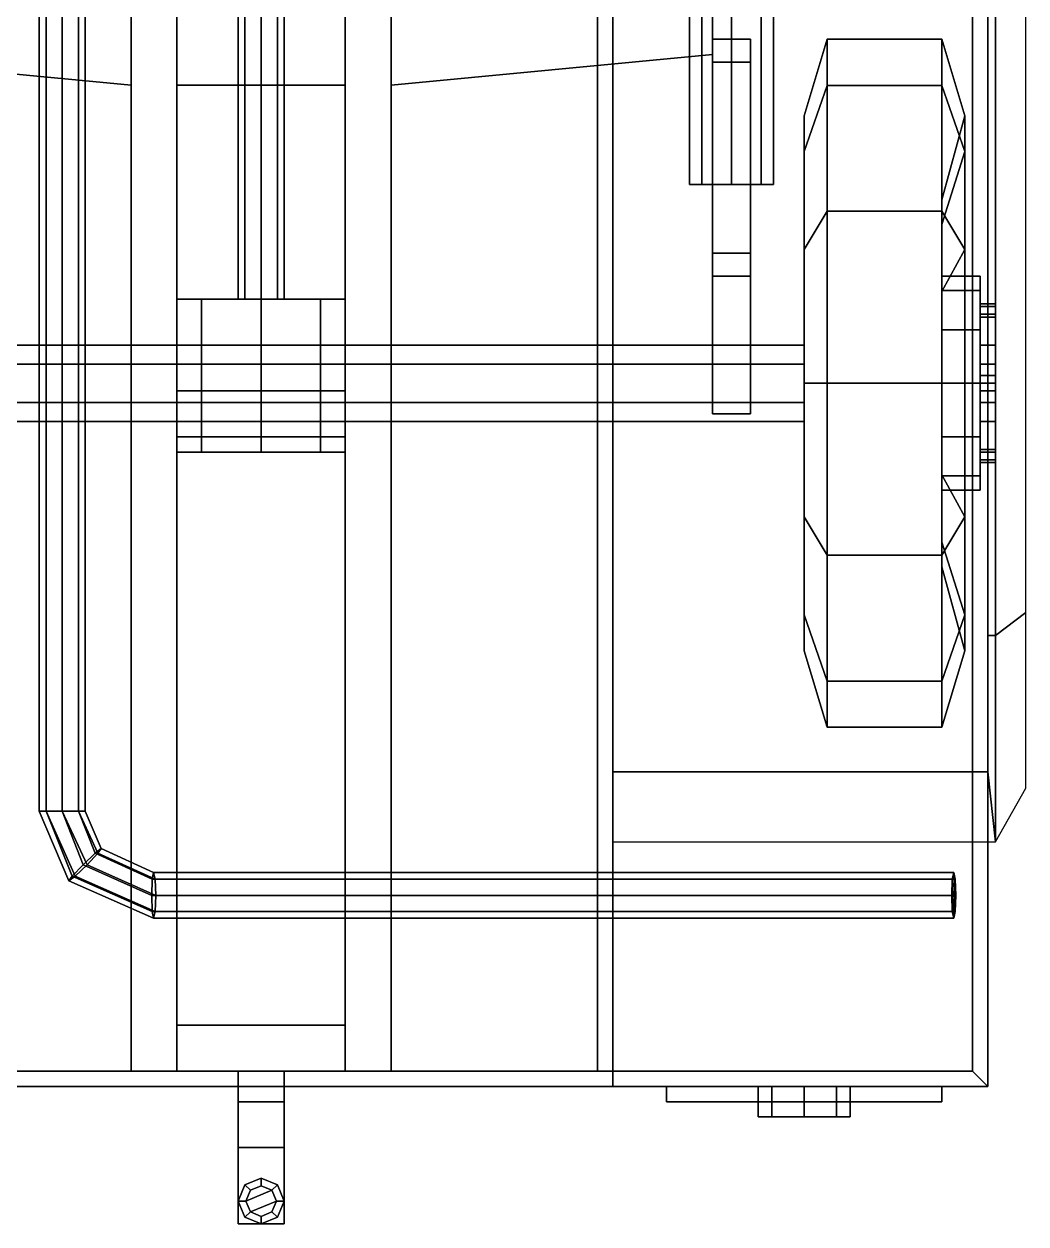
# Model space of a CAD drawing. Header units: millimetres. Extents: x -1 to 1, y -2.9 to 10.8.
# Drawn here: x -0.31 to 1, y -2.87 to -1.3 of the extents above; entities that cross this region are included whole.
import ezdxf

# ---------------------------------------------------------------- set-up
doc = ezdxf.new("R2010")
doc.units = ezdxf.units.MM
for name, color, linetype in [('cargo_box', 3, 'Continuous'), ('frame', 5, 'Continuous'), ('wheels', 2, 'Continuous')]:
    doc.layers.add(name, color=color, linetype=linetype)

msp = doc.modelspace()

# ---------------------------------------------------------------- linework, layer by layer
for points in [[(0.95, -0.48, 1.09), (0.95, -2.1, 1.09), (0.96, -2.1, 1.09), (0.96, -0.48, 1.09)], [(0.96, -0.48, 1.09), (0.96, -2.1, 1.09), (1, -2.07, 1.03), (1, -0.52, 1.03)], [(0.96, -2.1, 1.09), (0.96, -2.37, 0.56), (1, -2.3, 0.57), (1, -2.07, 1.03)], [(0.95, -2.69, 1.09), (0.95, -2.69, 0.74), (0.95, -2.2783, 0.74), (0.95, -2.1, 1.09)], [(0.95, -2.1, 1.09), (0.95, -2.2783, 0.74), (0.96, -2.37, 0.56), (0.96, -2.1, 1.09)], [(0.46, -2.2783, 0.74), (0.46, -2.37, 0.56), (0.96, -2.37, 0.56), (0.95, -2.2783, 0.74)], [(0.95, -2.2783, 0.74), (0.95, -2.69, 0.74), (0.46, -2.69, 0.74), (0.46, -2.2783, 0.74)], [(0.46, -2.69, 1.09), (0.46, -2.69, 0.74), (0.53, -2.69, 0.76), (0.53, -2.69, 1.09)], [(0.95, -2.69, 0.74), (0.89, -2.69, 0.76), (0.53, -2.69, 0.76), (0.46, -2.69, 0.74)], [(0.53, -2.69, 0.76), (0.53, -2.71, 0.76), (0.53, -2.71, 1.12), (0.53, -2.69, 1.12)], [(0.89, -2.69, 0.76), (0.89, -2.71, 0.76), (0.53, -2.71, 0.76), (0.53, -2.69, 0.76)], [(0.53, -2.69, 1.12), (0.53, -2.71, 1.12), (0.89, -2.71, 1.12), (0.89, -2.69, 1.12)], [(0.6676, -2.69, 1.2224), (0.65, -2.69, 1.18), (0.65, -2.73, 1.18), (0.6676, -2.73, 1.2224)], [(0.65, -2.69, 1.18), (0.6676, -2.69, 1.1376), (0.6676, -2.73, 1.1376), (0.65, -2.73, 1.18)], [(0.71, -2.69, 1.24), (0.6676, -2.69, 1.2224), (0.6676, -2.73, 1.2224), (0.71, -2.73, 1.24)], [(0.6676, -2.69, 1.1376), (0.71, -2.69, 1.12), (0.71, -2.73, 1.12), (0.6676, -2.73, 1.1376)], [(0.7524, -2.69, 1.2224), (0.71, -2.69, 1.24), (0.71, -2.73, 1.24), (0.7524, -2.73, 1.2224)], [(0.71, -2.69, 1.12), (0.7524, -2.69, 1.1376), (0.7524, -2.73, 1.1376), (0.71, -2.73, 1.12)], [(0.77, -2.69, 1.18), (0.7524, -2.69, 1.2224), (0.7524, -2.73, 1.2224), (0.77, -2.73, 1.18)], [(0.7524, -2.69, 1.1376), (0.77, -2.69, 1.18), (0.77, -2.73, 1.18), (0.7524, -2.73, 1.1376)], [(0.89, -2.71, 1.12), (0.89, -2.71, 0.76), (0.89, -2.69, 0.76), (0.89, -2.69, 1.12)], [(0.89, -2.69, 1.09), (0.89, -2.69, 0.76), (0.95, -2.69, 0.74), (0.95, -2.69, 1.09)], [(0.53, -2.71, 1.12), (0.53, -2.71, 0.76), (0.89, -2.71, 0.76), (0.89, -2.71, 1.12)], [(0.71, -2.73, 1.24), (0.6676, -2.73, 1.2224), (0.65, -2.73, 1.18), (0.7524, -2.73, 1.2224)], [(0.7524, -2.73, 1.2224), (0.65, -2.73, 1.18), (0.6676, -2.73, 1.1376), (0.77, -2.73, 1.18)], [(0.77, -2.73, 1.18), (0.6676, -2.73, 1.1376), (0.71, -2.73, 1.12), (0.7524, -2.73, 1.1376)]]:
    msp.add_3dface(points)
at = {"layer": 'cargo_box'}
for points in [[(0.46, 0.05, 0.74), (0.46, -2.69, 0.74), (-0.46, -2.69, 0.74), (-0.46, 0.05, 0.74)], [(0.95, 0.05, 1.09), (0.95, -2.69, 1.09), (0.46, -2.69, 1.09), (0.46, 0.05, 1.09)], [(0.46, 0.05, 1.09), (0.46, -2.69, 1.09), (0.46, -2.69, 0.74), (0.46, 0.05, 0.74)], [(0.93, -2.67, 1.72), (0.95, -2.69, 1.72), (0.95, 0.05, 1.72), (0.93, 0.03, 1.72)], [(0.95, 0.05, 1.72), (0.95, -2.69, 1.72), (0.95, -2.69, 1.09), (0.95, 0.05, 1.09)], [(0.44, 0.03, 0.78), (-0.44, 0.03, 0.78), (-0.44, -2.67, 0.78), (0.44, -2.67, 0.78)], [(0.44, 0.03, 0.78), (0.44, -2.67, 0.78), (0.44, -2.67, 1.11), (0.44, 0.03, 1.11)], [(0.93, 0.03, 1.11), (0.44, 0.03, 1.11), (0.44, -2.67, 1.11), (0.93, -2.67, 1.11)], [(0.93, 0.03, 1.11), (0.93, -2.67, 1.11), (0.93, -2.67, 1.72), (0.93, 0.03, 1.72)], [(-0.93, -2.67, 1.24), (-0.95, -2.69, 1.24), (0.95, -2.69, 1.24), (0.93, -2.67, 1.24)], [(-0.93, -2.67, 1.24), (0.93, -2.67, 1.24), (0.44, -2.67, 1.11), (-0.44, -2.67, 1.11)], [(-0.44, -2.67, 1.11), (0.44, -2.67, 1.11), (0.44, -2.67, 0.78), (-0.44, -2.67, 0.78)], [(0.93, -2.67, 1.24), (0.93, -2.67, 1.24), (0.93, -2.67, 1.11), (0.44, -2.67, 1.11)], [(0.95, -2.69, 1.72), (0.93, -2.67, 1.72), (0.93, -2.67, 1.24), (0.95, -2.69, 1.24)], [(0.53, -2.69, 1.12), (-0.95, -2.69, 1.24), (-0.46, -2.69, 1.09), (0.46, -2.69, 1.09)], [(0.95, -2.69, 1.24), (0.95, -2.69, 1.24), (-0.95, -2.69, 1.24), (0.53, -2.69, 1.12)], [(0.46, -2.69, 1.09), (-0.46, -2.69, 1.09), (-0.46, -2.69, 0.74), (0.46, -2.69, 0.74)], [(0.53, -2.69, 1.12), (0.53, -2.69, 1.12), (0.46, -2.69, 1.09), (0.53, -2.69, 1.09)], [(0.95, -2.69, 1.24), (0.95, -2.69, 1.24), (0.53, -2.69, 1.12), (0.89, -2.69, 1.12)], [(0.89, -2.69, 1.12), (0.89, -2.69, 1.12), (0.89, -2.69, 1.09), (0.95, -2.69, 1.09)], [(0.95, -2.69, 1.24), (0.95, -2.69, 1.24), (0.89, -2.69, 1.12), (0.95, -2.69, 1.09)]]:
    msp.add_3dface(points, dxfattribs=at)
at = {"layer": 'frame'}
for points in [[(-0.2812, -0.3188, 0.5512), (-0.29, -0.31, 0.53), (-0.29, -2.33, 0.53), (-0.2812, -2.33, 0.5512)], [(-0.29, -0.31, 0.53), (-0.2812, -0.3188, 0.5088), (-0.2812, -2.33, 0.5088), (-0.29, -2.33, 0.53)], [(-0.26, -0.34, 0.56), (-0.2812, -0.3188, 0.5512), (-0.2812, -2.33, 0.5512), (-0.26, -2.33, 0.56)], [(-0.2812, -0.3188, 0.5088), (-0.26, -0.34, 0.5), (-0.26, -2.33, 0.5), (-0.2812, -2.33, 0.5088)], [(-0.26, -0.34, 0.5), (-0.2388, -0.3612, 0.5088), (-0.2388, -2.33, 0.5088), (-0.26, -2.33, 0.5)], [(-0.2388, -0.3612, 0.5512), (-0.26, -0.34, 0.56), (-0.26, -2.33, 0.56), (-0.2388, -2.33, 0.5512)], [(-0.17, -0.36, 0.68), (-0.17, -2.67, 0.68), (-0.11, -2.67, 0.68), (-0.11, -0.36, 0.68)], [(-0.17, -0.95, 0.49), (-0.17, -2.67, 0.56), (-0.17, -2.67, 0.68), (-0.17, -0.36, 0.68)], [(-0.11, -2.67, 0.68), (-0.11, -2.67, 0.56), (-0.11, -0.95, 0.49), (-0.11, -0.36, 0.68)], [(0.11, -0.95, 0.49), (0.11, -2.67, 0.56), (0.11, -2.67, 0.68), (0.11, -0.36, 0.68)], [(0.11, -0.36, 0.68), (0.11, -2.67, 0.68), (0.17, -2.67, 0.68), (0.17, -0.36, 0.68)], [(0.17, -2.67, 0.68), (0.17, -2.67, 0.56), (0.17, -0.95, 0.49), (0.17, -0.36, 0.68)], [(-0.2388, -0.3612, 0.5088), (-0.23, -0.37, 0.53), (-0.23, -2.33, 0.53), (-0.2388, -2.33, 0.5088)], [(-0.23, -0.37, 0.53), (-0.2388, -0.3612, 0.5512), (-0.2388, -2.33, 0.5512), (-0.23, -2.33, 0.53)], [(-0.0212, -0.92, 0.4412), (-0.03, -0.92, 0.42), (-0.03, -1.66, 0.42), (-0.0212, -1.66, 0.4412)], [(-0.03, -0.92, 0.42), (-0.0212, -0.92, 0.3988), (-0.0212, -1.66, 0.3988), (-0.03, -1.66, 0.42)], [(0, -0.92, 0.45), (-0.0212, -0.92, 0.4412), (-0.0212, -1.66, 0.4412), (0, -1.66, 0.45)], [(-0.0212, -0.92, 0.3988), (0, -0.92, 0.39), (0, -1.66, 0.39), (-0.0212, -1.66, 0.3988)], [(0.0212, -0.92, 0.4412), (0, -0.92, 0.45), (0, -1.66, 0.45), (0.0212, -1.66, 0.4412)], [(0, -0.92, 0.39), (0.0212, -0.92, 0.3988), (0.0212, -1.66, 0.3988), (0, -1.66, 0.39)], [(0.03, -0.92, 0.42), (0.0212, -0.92, 0.4412), (0.0212, -1.66, 0.4412), (0.03, -1.66, 0.42)], [(0.0212, -0.92, 0.3988), (0.03, -0.92, 0.42), (0.03, -1.66, 0.42), (0.0212, -1.66, 0.3988)], [(-0.11, -0.95, 0.49), (-0.11, -2.67, 0.56), (-0.17, -2.67, 0.56), (-0.17, -0.95, 0.49)], [(0.17, -0.95, 0.49), (0.17, -2.67, 0.56), (0.11, -2.67, 0.56), (0.11, -0.95, 0.49)], [(0.5761, -1.09, 0.8839), (0.56, -1.09, 0.845), (0.56, -1.51, 0.845), (0.5761, -1.51, 0.8839)], [(0.56, -1.09, 0.845), (0.5761, -1.09, 0.8061), (0.5761, -1.51, 0.8061), (0.56, -1.51, 0.845)], [(0.615, -1.09, 0.9), (0.5761, -1.09, 0.8839), (0.5761, -1.51, 0.8839), (0.615, -1.51, 0.9)], [(0.5761, -1.09, 0.8061), (0.615, -1.09, 0.79), (0.615, -1.51, 0.79), (0.5761, -1.51, 0.8061)], [(0.6539, -1.09, 0.8839), (0.615, -1.09, 0.9), (0.615, -1.51, 0.9), (0.6539, -1.51, 0.8839)], [(0.615, -1.09, 0.79), (0.6539, -1.09, 0.8061), (0.6539, -1.51, 0.8061), (0.615, -1.51, 0.79)], [(0.67, -1.09, 0.845), (0.6539, -1.09, 0.8839), (0.6539, -1.51, 0.8839), (0.67, -1.51, 0.845)], [(0.6539, -1.09, 0.8061), (0.67, -1.09, 0.845), (0.67, -1.51, 0.845), (0.6539, -1.51, 0.8061)], [(-0.17, -1.38, 0.68), (-0.17, -1.22, 0.68), (-0.59, -1.26, 0.68), (-0.59, -1.34, 0.68)], [(-0.59, -1.34, 0.63), (-0.59, -1.26, 0.63), (-0.17, -1.22, 0.63), (-0.17, -1.38, 0.63)], [(-0.11, -1.38, 0.63), (-0.11, -1.22, 0.63), (0.11, -1.22, 0.63), (0.11, -1.38, 0.63)], [(0.11, -1.38, 0.68), (0.11, -1.22, 0.68), (-0.11, -1.22, 0.68), (-0.11, -1.38, 0.68)], [(0.59, -1.26, 0.63), (0.59, -1.34, 0.63), (0.17, -1.38, 0.63), (0.17, -1.22, 0.63)], [(0.17, -1.22, 0.68), (0.17, -1.38, 0.68), (0.59, -1.34, 0.68), (0.59, -1.26, 0.68)], [(0.59, -1.34, 0.68), (0.59, -1.34, 0.63), (0.59, -1.26, 0.63), (0.59, -1.26, 0.68)], [(0.59, -1.32, 0.63), (0.59, -1.6, 0.63), (0.59, -1.51, 0.79), (0.59, -1.32, 0.7)], [(0.59, -1.32, 0.7), (0.59, -1.51, 0.79), (0.64, -1.51, 0.79), (0.64, -1.32, 0.7)], [(0.64, -1.32, 0.63), (0.64, -1.6, 0.63), (0.59, -1.6, 0.63), (0.59, -1.32, 0.63)], [(0.64, -1.32, 0.7), (0.64, -1.32, 0.63), (0.59, -1.32, 0.63), (0.59, -1.32, 0.7)], [(0.59, -1.32, 0.55), (0.59, -1.35, 0.48), (0.59, -1.81, 0.48), (0.59, -1.6, 0.63)], [(0.64, -1.6, 0.63), (0.64, -1.32, 0.55), (0.59, -1.32, 0.55), (0.59, -1.6, 0.63)], [(0.64, -1.32, 0.55), (0.64, -1.35, 0.48), (0.59, -1.35, 0.48), (0.59, -1.32, 0.55)], [(0.64, -1.51, 0.79), (0.64, -1.6, 0.63), (0.64, -1.32, 0.63), (0.64, -1.32, 0.7)], [(0.64, -1.81, 0.48), (0.64, -1.35, 0.48), (0.64, -1.32, 0.55), (0.64, -1.6, 0.63)], [(-0.59, -1.34, 0.68), (-0.59, -1.34, 0.63), (-0.17, -1.38, 0.63), (-0.17, -1.38, 0.68)], [(0.17, -1.38, 0.68), (0.17, -1.38, 0.63), (0.59, -1.34, 0.63), (0.59, -1.34, 0.68)], [(0.59, -1.81, 0.48), (0.59, -1.35, 0.48), (0.64, -1.35, 0.48), (0.64, -1.81, 0.48)], [(-0.11, -1.38, 0.68), (-0.11, -1.38, 0.63), (0.11, -1.38, 0.63), (0.11, -1.38, 0.68)], [(0.5761, -1.51, 0.8839), (0.56, -1.51, 0.845), (0.5761, -1.51, 0.8061), (0.59, -1.51, 0.8896)], [(0.59, -1.51, 0.8896), (0.5761, -1.51, 0.8061), (0.59, -1.51, 0.8004), (0.59, -1.51, 0.8896)], [(0.59, -1.6, 0.63), (0.59, -1.63, 0.9), (0.59, -1.51, 0.9), (0.59, -1.51, 0.79)], [(0.59, -1.51, 0.79), (0.59, -1.51, 0.9), (0.64, -1.51, 0.9), (0.64, -1.51, 0.79)], [(0.59, -1.51, 0.9), (0.59, -1.63, 0.9), (0.64, -1.63, 0.9), (0.64, -1.51, 0.9)], [(0.64, -1.51, 0.9), (0.64, -1.63, 0.9), (0.64, -1.6, 0.63), (0.64, -1.51, 0.79)], [(0.67, -1.51, 0.845), (0.6539, -1.51, 0.8839), (0.64, -1.51, 0.8896), (0.6539, -1.51, 0.8061)], [(0.6539, -1.51, 0.8061), (0.64, -1.51, 0.8896), (0.64, -1.51, 0.8896), (0.64, -1.51, 0.8004)], [(0.59, -1.6, 0.63), (0.59, -1.81, 0.48), (0.59, -1.81, 0.78), (0.59, -1.63, 0.9)], [(0.64, -1.81, 0.78), (0.64, -1.81, 0.48), (0.64, -1.6, 0.63), (0.64, -1.63, 0.9)], [(0.59, -1.63, 0.9), (0.59, -1.81, 0.78), (0.64, -1.81, 0.78), (0.64, -1.63, 0.9)], [(-0.11, -1.66, 0.42), (-0.0778, -1.66, 0.3422), (-0.0778, -1.86, 0.3422), (-0.11, -1.86, 0.42)], [(-0.0778, -1.66, 0.4978), (-0.11, -1.66, 0.42), (-0.11, -1.86, 0.42), (-0.0778, -1.86, 0.4978)], [(-0.0212, -1.66, 0.4412), (-0.03, -1.66, 0.42), (-0.11, -1.66, 0.42), (-0.0778, -1.66, 0.4978)], [(-0.03, -1.66, 0.42), (-0.0212, -1.66, 0.3988), (-0.0778, -1.66, 0.3422), (-0.11, -1.66, 0.42)], [(-0.0778, -1.66, 0.3422), (0, -1.66, 0.31), (0, -1.86, 0.31), (-0.0778, -1.86, 0.3422)], [(0, -1.66, 0.53), (-0.0778, -1.66, 0.4978), (-0.0778, -1.86, 0.4978), (0, -1.86, 0.53)], [(0, -1.66, 0.45), (-0.0212, -1.66, 0.4412), (-0.0778, -1.66, 0.4978), (0, -1.66, 0.53)], [(-0.0212, -1.66, 0.3988), (0, -1.66, 0.39), (0, -1.66, 0.31), (-0.0778, -1.66, 0.3422)], [(0, -1.66, 0.31), (0.0778, -1.66, 0.3422), (0.0778, -1.86, 0.3422), (0, -1.86, 0.31)], [(0.0778, -1.66, 0.4978), (0, -1.66, 0.53), (0, -1.86, 0.53), (0.0778, -1.86, 0.4978)], [(0, -1.66, 0.39), (0.0212, -1.66, 0.3988), (0.0778, -1.66, 0.3422), (0, -1.66, 0.31)], [(0.0212, -1.66, 0.4412), (0, -1.66, 0.45), (0, -1.66, 0.53), (0.0778, -1.66, 0.4978)], [(0.0212, -1.66, 0.3988), (0.03, -1.66, 0.42), (0.11, -1.66, 0.42), (0.0778, -1.66, 0.3422)], [(0.03, -1.66, 0.42), (0.0212, -1.66, 0.4412), (0.0778, -1.66, 0.4978), (0.11, -1.66, 0.42)], [(0.0778, -1.66, 0.3422), (0.11, -1.66, 0.42), (0.11, -1.86, 0.42), (0.0778, -1.86, 0.3422)], [(0.11, -1.66, 0.42), (0.0778, -1.66, 0.4978), (0.0778, -1.86, 0.4978), (0.11, -1.86, 0.42)], [(0.71, -1.72, 0.42), (0.71, -1.745, 0.3767), (-0.71, -1.745, 0.3767), (-0.71, -1.72, 0.42)], [(0.71, -1.745, 0.4633), (0.71, -1.72, 0.42), (-0.71, -1.72, 0.42), (-0.71, -1.745, 0.4633)], [(0.71, -1.745, 0.3767), (0.71, -1.795, 0.3767), (-0.71, -1.795, 0.3767), (-0.71, -1.745, 0.3767)], [(0.71, -1.795, 0.4633), (0.71, -1.745, 0.4633), (-0.71, -1.745, 0.4633), (-0.71, -1.795, 0.4633)], [(0.11, -1.78, 0.68), (0.11, -1.78, 0.56), (-0.11, -1.78, 0.56), (-0.11, -1.78, 0.68)], [(-0.11, -1.78, 0.56), (0.11, -1.78, 0.56), (0.11, -1.84, 0.56), (-0.11, -1.84, 0.56)], [(-0.11, -1.84, 0.68), (0.11, -1.84, 0.68), (0.11, -1.78, 0.68), (-0.11, -1.78, 0.68)], [(0.71, -1.795, 0.3767), (0.71, -1.82, 0.42), (-0.71, -1.82, 0.42), (-0.71, -1.795, 0.3767)], [(0.71, -1.82, 0.42), (0.71, -1.795, 0.4633), (-0.71, -1.795, 0.4633), (-0.71, -1.82, 0.42)], [(0.59, -1.81, 0.78), (0.59, -1.81, 0.48), (0.64, -1.81, 0.48), (0.64, -1.81, 0.78)], [(-0.11, -1.84, 0.56), (0.11, -1.84, 0.56), (0.11, -1.84, 0.68), (-0.11, -1.84, 0.68)], [(0, -1.86, 0.53), (-0.0778, -1.86, 0.4978), (-0.11, -1.86, 0.42), (0.0778, -1.86, 0.4978)], [(0.0778, -1.86, 0.4978), (-0.11, -1.86, 0.42), (-0.0778, -1.86, 0.3422), (0.11, -1.86, 0.42)], [(0.11, -1.86, 0.42), (-0.0778, -1.86, 0.3422), (0, -1.86, 0.31), (0.0778, -1.86, 0.3422)], [(-0.2469, -2.415, 0.5076), (-0.2512, -2.4212, 0.5292), (-0.29, -2.33, 0.53), (-0.2812, -2.33, 0.5088)], [(-0.2512, -2.4212, 0.5292), (-0.2432, -2.415, 0.5498), (-0.2812, -2.33, 0.5512), (-0.29, -2.33, 0.53)], [(-0.2327, -2.4, 0.4975), (-0.2469, -2.415, 0.5076), (-0.2812, -2.33, 0.5088), (-0.26, -2.33, 0.5)], [(-0.2432, -2.415, 0.5498), (-0.2275, -2.4, 0.5573), (-0.26, -2.33, 0.56), (-0.2812, -2.33, 0.5512)], [(-0.2275, -2.4, 0.5573), (-0.2133, -2.385, 0.5472), (-0.2388, -2.33, 0.5512), (-0.26, -2.33, 0.56)], [(-0.217, -2.385, 0.5049), (-0.2327, -2.4, 0.4975), (-0.26, -2.33, 0.5), (-0.2388, -2.33, 0.5088)], [(-0.2133, -2.385, 0.5472), (-0.209, -2.3788, 0.5255), (-0.23, -2.33, 0.53), (-0.2388, -2.33, 0.5512)], [(-0.209, -2.3788, 0.5255), (-0.217, -2.385, 0.5049), (-0.2388, -2.33, 0.5088), (-0.23, -2.33, 0.53)], [(-0.1423, -2.4188, 0.4984), (-0.1431, -2.44, 0.4897), (-0.2327, -2.4, 0.4975), (-0.217, -2.385, 0.5049)], [(-0.1378, -2.44, 0.5494), (-0.1386, -2.4188, 0.5407), (-0.2133, -2.385, 0.5472), (-0.2275, -2.4, 0.5573)], [(-0.1405, -2.41, 0.5195), (-0.1423, -2.4188, 0.4984), (-0.217, -2.385, 0.5049), (-0.209, -2.3788, 0.5255)], [(-0.1386, -2.4188, 0.5407), (-0.1405, -2.41, 0.5195), (-0.209, -2.3788, 0.5255), (-0.2133, -2.385, 0.5472)], [(-0.1431, -2.44, 0.4897), (-0.1423, -2.4612, 0.4984), (-0.2469, -2.415, 0.5076), (-0.2327, -2.4, 0.4975)], [(-0.1386, -2.4612, 0.5407), (-0.1378, -2.44, 0.5494), (-0.2275, -2.4, 0.5573), (-0.2432, -2.415, 0.5498)], [(-0.1423, -2.4612, 0.4984), (-0.1405, -2.47, 0.5195), (-0.2512, -2.4212, 0.5292), (-0.2469, -2.415, 0.5076)], [(-0.1405, -2.47, 0.5195), (-0.1386, -2.4612, 0.5407), (-0.2432, -2.415, 0.5498), (-0.2512, -2.4212, 0.5292)], [(0.9055, -2.41, 0.428), (0.9037, -2.4188, 0.4069), (-0.1423, -2.4188, 0.4984), (-0.1405, -2.41, 0.5195)], [(0.9074, -2.4188, 0.4492), (0.9055, -2.41, 0.428), (-0.1405, -2.41, 0.5195), (-0.1386, -2.4188, 0.5407)], [(0.9055, -2.47, 0.428), (0.9037, -2.4188, 0.4069), (0.9055, -2.41, 0.428), (0.9074, -2.4612, 0.4492)], [(0.9074, -2.4612, 0.4492), (0.9055, -2.41, 0.428), (0.9074, -2.4188, 0.4492), (0.9082, -2.44, 0.4579)], [(0.9037, -2.4188, 0.4069), (0.9029, -2.44, 0.3981), (-0.1431, -2.44, 0.4897), (-0.1423, -2.4188, 0.4984)], [(0.9082, -2.44, 0.4579), (0.9074, -2.4188, 0.4492), (-0.1386, -2.4188, 0.5407), (-0.1378, -2.44, 0.5494)], [(0.9037, -2.4612, 0.4069), (0.9029, -2.44, 0.3981), (0.9037, -2.4188, 0.4069), (0.9055, -2.47, 0.428)], [(0.9029, -2.44, 0.3981), (0.9037, -2.4612, 0.4069), (-0.1423, -2.4612, 0.4984), (-0.1431, -2.44, 0.4897)], [(0.9074, -2.4612, 0.4492), (0.9082, -2.44, 0.4579), (-0.1378, -2.44, 0.5494), (-0.1386, -2.4612, 0.5407)], [(0.9037, -2.4612, 0.4069), (0.9055, -2.47, 0.428), (-0.1405, -2.47, 0.5195), (-0.1423, -2.4612, 0.4984)], [(0.9055, -2.47, 0.428), (0.9074, -2.4612, 0.4492), (-0.1386, -2.4612, 0.5407), (-0.1405, -2.47, 0.5195)], [(-0.11, -2.61, 0.56), (0.11, -2.61, 0.56), (0.11, -2.67, 0.56), (-0.11, -2.67, 0.56)], [(0.11, -2.61, 0.68), (0.11, -2.61, 0.56), (-0.11, -2.61, 0.56), (-0.11, -2.61, 0.68)], [(-0.11, -2.67, 0.68), (0.11, -2.67, 0.68), (0.11, -2.61, 0.68), (-0.11, -2.61, 0.68)], [(-0.17, -2.67, 0.68), (-0.17, -2.67, 0.56), (-0.11, -2.67, 0.56), (-0.11, -2.67, 0.68)], [(-0.11, -2.67, 0.56), (0.11, -2.67, 0.56), (0.11, -2.67, 0.68), (-0.11, -2.67, 0.68)], [(0.03, -2.67, 0.56), (0.03, -2.71, 0.51), (-0.03, -2.71, 0.51), (-0.03, -2.67, 0.56)], [(-0.03, -2.67, 0.56), (-0.03, -2.71, 0.51), (-0.03, -2.77, 0.54), (-0.03, -2.67, 0.6)], [(-0.03, -2.67, 0.6), (-0.03, -2.77, 0.54), (0.03, -2.77, 0.54), (0.03, -2.67, 0.6)], [(0.03, -2.77, 0.54), (0.03, -2.71, 0.51), (0.03, -2.67, 0.56), (0.03, -2.67, 0.6)], [(0.11, -2.67, 0.68), (0.11, -2.67, 0.56), (0.17, -2.67, 0.56), (0.17, -2.67, 0.68)], [(-0.03, -2.71, 0.51), (-0.03, -2.87, 0.51), (-0.03, -2.87, 0.54), (-0.03, -2.77, 0.54)], [(0.03, -2.71, 0.51), (0.03, -2.87, 0.51), (-0.03, -2.87, 0.51), (-0.03, -2.71, 0.51)], [(0.03, -2.87, 0.54), (0.03, -2.87, 0.51), (0.03, -2.71, 0.51), (0.03, -2.77, 0.54)], [(-0.03, -2.77, 0.54), (-0.03, -2.87, 0.54), (0.03, -2.87, 0.54), (0.03, -2.77, 0.54)], [(0, -2.81, 0.59), (-0.0212, -2.8188, 0.59), (-0.0141, -2.8259, 0.61), (0, -2.82, 0.61)], [(0, -2.81, 0.54), (-0.0212, -2.8188, 0.54), (-0.0212, -2.8188, 0.59), (0, -2.81, 0.59)], [(0.0212, -2.8188, 0.59), (0, -2.81, 0.59), (0, -2.82, 0.61), (0.0141, -2.8259, 0.61)], [(0.0212, -2.8188, 0.54), (0, -2.81, 0.54), (0, -2.81, 0.59), (0.0212, -2.8188, 0.59)], [(-0.0212, -2.8188, 0.59), (-0.03, -2.84, 0.59), (-0.02, -2.84, 0.61), (-0.0141, -2.8259, 0.61)], [(-0.0212, -2.8188, 0.54), (-0.03, -2.84, 0.54), (-0.03, -2.84, 0.59), (-0.0212, -2.8188, 0.59)], [(0, -2.82, 0.68), (-0.0141, -2.8259, 0.68), (-0.02, -2.84, 0.68), (0.0141, -2.8259, 0.68)], [(-0.0141, -2.8259, 0.61), (-0.02, -2.84, 0.61), (-0.02, -2.84, 0.68), (-0.0141, -2.8259, 0.68)], [(0.0141, -2.8259, 0.68), (-0.02, -2.84, 0.68), (-0.0141, -2.8541, 0.68), (0.02, -2.84, 0.68)], [(0, -2.82, 0.61), (-0.0141, -2.8259, 0.61), (-0.0141, -2.8259, 0.68), (0, -2.82, 0.68)], [(0.0141, -2.8259, 0.61), (0, -2.82, 0.61), (0, -2.82, 0.68), (0.0141, -2.8259, 0.68)], [(0.03, -2.84, 0.59), (0.0212, -2.8188, 0.59), (0.0141, -2.8259, 0.61), (0.02, -2.84, 0.61)], [(0.02, -2.84, 0.61), (0.0141, -2.8259, 0.61), (0.0141, -2.8259, 0.68), (0.02, -2.84, 0.68)], [(0.03, -2.84, 0.54), (0.0212, -2.8188, 0.54), (0.0212, -2.8188, 0.59), (0.03, -2.84, 0.59)], [(-0.03, -2.84, 0.59), (-0.0212, -2.8612, 0.59), (-0.0141, -2.8541, 0.61), (-0.02, -2.84, 0.61)], [(-0.03, -2.84, 0.54), (-0.0212, -2.8612, 0.54), (-0.0212, -2.8612, 0.59), (-0.03, -2.84, 0.59)], [(-0.02, -2.84, 0.61), (-0.0141, -2.8541, 0.61), (-0.0141, -2.8541, 0.68), (-0.02, -2.84, 0.68)], [(0.02, -2.84, 0.68), (-0.0141, -2.8541, 0.68), (0, -2.86, 0.68), (0.0141, -2.8541, 0.68)], [(0.0212, -2.8612, 0.59), (0.03, -2.84, 0.59), (0.02, -2.84, 0.61), (0.0141, -2.8541, 0.61)], [(0.0141, -2.8541, 0.61), (0.02, -2.84, 0.61), (0.02, -2.84, 0.68), (0.0141, -2.8541, 0.68)], [(0.0212, -2.8612, 0.54), (0.03, -2.84, 0.54), (0.03, -2.84, 0.59), (0.0212, -2.8612, 0.59)], [(-0.0212, -2.8612, 0.59), (0, -2.87, 0.59), (0, -2.86, 0.61), (-0.0141, -2.8541, 0.61)], [(-0.0141, -2.8541, 0.61), (0, -2.86, 0.61), (0, -2.86, 0.68), (-0.0141, -2.8541, 0.68)], [(0, -2.87, 0.59), (0.0212, -2.8612, 0.59), (0.0141, -2.8541, 0.61), (0, -2.86, 0.61)], [(0, -2.86, 0.61), (0.0141, -2.8541, 0.61), (0.0141, -2.8541, 0.68), (0, -2.86, 0.68)], [(-0.03, -2.87, 0.54), (-0.03, -2.87, 0.51), (0.03, -2.87, 0.51), (0.03, -2.87, 0.54)], [(-0.0212, -2.8612, 0.54), (0, -2.87, 0.54), (0, -2.87, 0.59), (-0.0212, -2.8612, 0.59)], [(0, -2.87, 0.54), (0.0212, -2.8612, 0.54), (0.0212, -2.8612, 0.59), (0, -2.87, 0.59)]]:
    msp.add_3dface(points, dxfattribs=at)
at = {"layer": 'wheels'}
for points in [[(0.74, -1.32, 0.42), (0.74, -1.3803, 0.195), (0.71, -1.4669, 0.245), (0.71, -1.42, 0.42)], [(0.74, -1.3803, 0.645), (0.74, -1.32, 0.42), (0.71, -1.42, 0.42), (0.71, -1.4669, 0.595)], [(0.74, -1.3803, 0.195), (0.74, -1.32, 0.42), (0.89, -1.32, 0.42), (0.89, -1.3803, 0.195)], [(0.74, -1.32, 0.42), (0.74, -1.3803, 0.645), (0.89, -1.3803, 0.645), (0.89, -1.32, 0.42)], [(0.89, -1.3803, 0.195), (0.89, -1.32, 0.42), (0.92, -1.42, 0.42), (0.92, -1.4669, 0.245)], [(0.89, -1.32, 0.42), (0.89, -1.3803, 0.645), (0.92, -1.4669, 0.595), (0.92, -1.42, 0.42)], [(0.74, -1.3803, 0.195), (0.74, -1.545, 0.0303), (0.71, -1.595, 0.1169), (0.71, -1.4669, 0.245)], [(0.74, -1.545, 0.8097), (0.74, -1.3803, 0.645), (0.71, -1.4669, 0.595), (0.71, -1.595, 0.7231)], [(0.74, -1.545, 0.0303), (0.74, -1.3803, 0.195), (0.89, -1.3803, 0.195), (0.89, -1.545, 0.0303)], [(0.74, -1.3803, 0.645), (0.74, -1.545, 0.8097), (0.89, -1.545, 0.8097), (0.89, -1.3803, 0.645)], [(0.89, -1.545, 0.0303), (0.89, -1.3803, 0.195), (0.92, -1.4669, 0.245), (0.92, -1.595, 0.1169)], [(0.89, -1.3803, 0.645), (0.89, -1.545, 0.8097), (0.92, -1.595, 0.7231), (0.92, -1.4669, 0.595)], [(0.71, -1.77, 0.77), (0.71, -1.42, 0.42), (0.71, -1.4669, 0.245), (0.71, -1.945, 0.7231)], [(0.71, -1.595, 0.7231), (0.71, -1.4669, 0.595), (0.71, -1.42, 0.42), (0.71, -1.77, 0.77)], [(0.92, -1.4669, 0.245), (0.92, -1.42, 0.42), (0.89, -1.53, 0.42), (0.89, -1.5622, 0.3)], [(0.92, -1.42, 0.42), (0.92, -1.4669, 0.595), (0.89, -1.5622, 0.54), (0.89, -1.53, 0.42)], [(0.71, -1.945, 0.7231), (0.71, -1.4669, 0.245), (0.71, -1.595, 0.1169), (0.71, -2.0731, 0.595)], [(0.92, -1.595, 0.1169), (0.92, -1.4669, 0.245), (0.89, -1.5622, 0.3), (0.89, -1.65, 0.2122)], [(0.92, -1.4669, 0.595), (0.92, -1.595, 0.7231), (0.89, -1.65, 0.6278), (0.89, -1.5622, 0.54)], [(0.89, -1.5622, 0.3), (0.89, -1.53, 0.42), (0.89, -1.63, 0.42), (0.89, -1.6488, 0.35)], [(0.89, -1.53, 0.42), (0.89, -1.5622, 0.54), (0.89, -1.6488, 0.49), (0.89, -1.63, 0.42)], [(0.74, -1.545, 0.0303), (0.74, -1.77, -0.03), (0.71, -1.77, 0.07), (0.71, -1.595, 0.1169)], [(0.74, -1.77, 0.87), (0.74, -1.545, 0.8097), (0.71, -1.595, 0.7231), (0.71, -1.77, 0.77)], [(0.74, -1.77, -0.03), (0.74, -1.545, 0.0303), (0.89, -1.545, 0.0303), (0.89, -1.77, -0.03)], [(0.74, -1.545, 0.8097), (0.74, -1.77, 0.87), (0.89, -1.77, 0.87), (0.89, -1.545, 0.8097)], [(0.89, -1.77, -0.03), (0.89, -1.545, 0.0303), (0.92, -1.595, 0.1169), (0.92, -1.77, 0.07)], [(0.89, -1.545, 0.8097), (0.89, -1.77, 0.87), (0.92, -1.77, 0.77), (0.92, -1.595, 0.7231)], [(0.89, -1.65, 0.2122), (0.89, -1.5622, 0.3), (0.89, -1.6488, 0.35), (0.89, -1.7, 0.2988)], [(0.89, -1.5622, 0.54), (0.89, -1.65, 0.6278), (0.89, -1.7, 0.5412), (0.89, -1.6488, 0.49)], [(0.71, -2.0731, 0.595), (0.71, -1.595, 0.1169), (0.71, -1.77, 0.07), (0.71, -2.12, 0.42)], [(0.92, -1.77, 0.07), (0.92, -1.595, 0.1169), (0.89, -1.65, 0.2122), (0.89, -1.77, 0.18)], [(0.92, -1.595, 0.7231), (0.92, -1.77, 0.77), (0.89, -1.77, 0.66), (0.89, -1.65, 0.6278)], [(0.89, -1.6488, 0.35), (0.89, -1.63, 0.42), (0.94, -1.63, 0.42), (0.94, -1.6488, 0.35)], [(0.89, -1.63, 0.42), (0.89, -1.6488, 0.49), (0.94, -1.6488, 0.49), (0.94, -1.63, 0.42)], [(0.94, -1.6488, 0.35), (0.94, -1.63, 0.42), (0.94, -1.6697, 0.3737), (0.94, -1.6661, 0.36)], [(0.94, -1.63, 0.42), (0.94, -1.6488, 0.49), (0.94, -1.6661, 0.48), (0.94, -1.6697, 0.4663)], [(0.94, -1.63, 0.42), (0.94, -1.6697, 0.4663), (0.94, -1.72, 0.42)], [(0.94, -1.6697, 0.3737), (0.94, -1.63, 0.42), (0.94, -1.72, 0.42), (0.94, -1.6697, 0.3737)], [(0.89, -1.7, 0.2988), (0.89, -1.6488, 0.35), (0.94, -1.6488, 0.35), (0.94, -1.7, 0.2988)], [(0.89, -1.6488, 0.49), (0.89, -1.7, 0.5412), (0.94, -1.7, 0.5412), (0.94, -1.6488, 0.49)], [(0.89, -1.77, 0.18), (0.89, -1.65, 0.2122), (0.89, -1.7, 0.2988), (0.89, -1.77, 0.28)], [(0.89, -1.65, 0.6278), (0.89, -1.77, 0.66), (0.89, -1.77, 0.56), (0.89, -1.7, 0.5412)], [(0.94, -1.7, 0.2988), (0.94, -1.6488, 0.35), (0.94, -1.6661, 0.36), (0.94, -1.6797, 0.3563)], [(0.94, -1.6488, 0.49), (0.94, -1.7, 0.5412), (0.94, -1.6797, 0.4837), (0.94, -1.6661, 0.48)], [(0.94, -1.6661, 0.36), (0.94, -1.6697, 0.3737), (0.96, -1.6697, 0.3737), (0.96, -1.6661, 0.36)], [(0.94, -1.6797, 0.3563), (0.94, -1.6661, 0.36), (0.96, -1.6661, 0.36), (0.96, -1.6797, 0.3563)], [(0.94, -1.6661, 0.48), (0.94, -1.6797, 0.4837), (0.96, -1.6797, 0.4837), (0.96, -1.6661, 0.48)], [(0.94, -1.6697, 0.4663), (0.94, -1.6661, 0.48), (0.96, -1.6661, 0.48), (0.96, -1.6697, 0.4663)], [(0.94, -1.6834, 0.47), (0.94, -1.6697, 0.4663), (0.96, -1.6697, 0.4663), (0.96, -1.6834, 0.47)], [(0.94, -1.6697, 0.4663), (0.94, -1.6834, 0.47), (0.94, -1.72, 0.42)], [(0.94, -1.6697, 0.3737), (0.94, -1.6834, 0.37), (0.96, -1.6834, 0.37), (0.96, -1.6697, 0.3737)], [(0.94, -1.6697, 0.3737), (0.94, -1.72, 0.42), (0.94, -1.6834, 0.37)], [(0.94, -1.6834, 0.37), (0.94, -1.6797, 0.3563), (0.96, -1.6797, 0.3563), (0.96, -1.6834, 0.37)], [(0.94, -1.7, 0.2988), (0.94, -1.6797, 0.3563), (0.94, -1.745, 0.3767)], [(0.94, -1.6797, 0.3563), (0.94, -1.6834, 0.37), (0.94, -1.745, 0.3767)], [(0.94, -1.6797, 0.4837), (0.94, -1.6834, 0.47), (0.96, -1.6834, 0.47), (0.96, -1.6797, 0.4837)], [(0.94, -1.6797, 0.4837), (0.94, -1.7, 0.5412), (0.94, -1.745, 0.4633), (0.94, -1.6797, 0.4837)], [(0.94, -1.6797, 0.4837), (0.94, -1.745, 0.4633), (0.94, -1.6834, 0.47)], [(0.96, -1.6661, 0.36), (0.96, -1.6697, 0.3737), (0.96, -1.6834, 0.37), (0.96, -1.6797, 0.3563)], [(0.96, -1.6661, 0.48), (0.96, -1.6797, 0.4837), (0.96, -1.6834, 0.47), (0.96, -1.6697, 0.4663)], [(0.94, -1.6834, 0.47), (0.94, -1.745, 0.4633), (0.94, -1.72, 0.42)], [(0.94, -1.6834, 0.37), (0.94, -1.72, 0.42), (0.94, -1.745, 0.3767)], [(0.89, -1.77, 0.28), (0.89, -1.7, 0.2988), (0.94, -1.7, 0.2988), (0.94, -1.77, 0.28)], [(0.89, -1.7, 0.5412), (0.89, -1.77, 0.56), (0.94, -1.77, 0.56), (0.94, -1.7, 0.5412)], [(0.94, -1.76, 0.31), (0.94, -1.7, 0.2988), (0.94, -1.745, 0.3767), (0.94, -1.76, 0.31)], [(0.94, -1.77, 0.28), (0.94, -1.7, 0.2988), (0.94, -1.76, 0.31), (0.94, -1.77, 0.3)], [(0.94, -1.7, 0.5412), (0.94, -1.76, 0.53), (0.94, -1.745, 0.4633)], [(0.94, -1.7, 0.5412), (0.94, -1.77, 0.56), (0.94, -1.77, 0.54), (0.94, -1.76, 0.53)], [(0.94, -1.745, 0.3767), (0.94, -1.72, 0.42), (0.96, -1.72, 0.42), (0.96, -1.745, 0.3767)], [(0.94, -1.72, 0.42), (0.94, -1.745, 0.4633), (0.96, -1.745, 0.4633), (0.96, -1.72, 0.42)], [(0.96, -1.72, 0.42), (0.96, -1.82, 0.42), (0.96, -1.795, 0.3767), (0.96, -1.745, 0.3767)], [(0.96, -1.745, 0.4633), (0.96, -1.795, 0.4633), (0.96, -1.82, 0.42), (0.96, -1.72, 0.42)], [(0.94, -1.77, 0.32), (0.94, -1.745, 0.3767), (0.94, -1.795, 0.3767)], [(0.94, -1.76, 0.31), (0.94, -1.745, 0.3767), (0.94, -1.77, 0.32)], [(0.94, -1.77, 0.52), (0.94, -1.795, 0.4633), (0.94, -1.745, 0.4633)], [(0.94, -1.76, 0.53), (0.94, -1.77, 0.52), (0.94, -1.745, 0.4633)], [(0.94, -1.795, 0.3767), (0.94, -1.745, 0.3767), (0.96, -1.745, 0.3767), (0.96, -1.795, 0.3767)], [(0.94, -1.745, 0.4633), (0.94, -1.795, 0.4633), (0.96, -1.795, 0.4633), (0.96, -1.745, 0.4633)], [(0.71, -2.12, 0.42), (0.71, -1.77, 0.07), (0.71, -1.945, 0.1169), (0.71, -2.0731, 0.245)], [(0.74, -1.77, -0.03), (0.74, -1.995, 0.0303), (0.71, -1.945, 0.1169), (0.71, -1.77, 0.07)], [(0.74, -1.995, 0.8097), (0.74, -1.77, 0.87), (0.71, -1.77, 0.77), (0.71, -1.945, 0.7231)], [(0.74, -1.995, 0.0303), (0.74, -1.77, -0.03), (0.89, -1.77, -0.03), (0.89, -1.995, 0.0303)], [(0.74, -1.77, 0.87), (0.74, -1.995, 0.8097), (0.89, -1.995, 0.8097), (0.89, -1.77, 0.87)], [(0.89, -1.89, 0.2122), (0.89, -1.77, 0.18), (0.89, -1.77, 0.28), (0.89, -1.84, 0.2988)], [(0.89, -1.995, 0.0303), (0.89, -1.77, -0.03), (0.92, -1.77, 0.07), (0.92, -1.945, 0.1169)], [(0.92, -1.945, 0.1169), (0.92, -1.77, 0.07), (0.89, -1.77, 0.18), (0.89, -1.89, 0.2122)], [(0.89, -1.84, 0.2988), (0.89, -1.77, 0.28), (0.94, -1.77, 0.28), (0.94, -1.84, 0.2988)], [(0.89, -1.77, 0.87), (0.89, -1.995, 0.8097), (0.92, -1.945, 0.7231), (0.92, -1.77, 0.77)], [(0.89, -1.77, 0.66), (0.89, -1.89, 0.6278), (0.89, -1.84, 0.5412), (0.89, -1.77, 0.56)], [(0.92, -1.77, 0.77), (0.92, -1.945, 0.7231), (0.89, -1.89, 0.6278), (0.89, -1.77, 0.66)], [(0.89, -1.77, 0.56), (0.89, -1.84, 0.5412), (0.94, -1.84, 0.5412), (0.94, -1.77, 0.56)], [(0.94, -1.76, 0.31), (0.94, -1.77, 0.32), (0.96, -1.77, 0.32), (0.96, -1.76, 0.31)], [(0.94, -1.77, 0.3), (0.94, -1.76, 0.31), (0.96, -1.76, 0.31), (0.96, -1.77, 0.3)], [(0.94, -1.76, 0.53), (0.94, -1.77, 0.54), (0.96, -1.77, 0.54), (0.96, -1.76, 0.53)], [(0.94, -1.77, 0.52), (0.94, -1.76, 0.53), (0.96, -1.76, 0.53), (0.96, -1.77, 0.52)], [(0.94, -1.78, 0.31), (0.94, -1.77, 0.32), (0.94, -1.795, 0.3767)], [(0.94, -1.77, 0.32), (0.94, -1.78, 0.31), (0.96, -1.78, 0.31), (0.96, -1.77, 0.32)], [(0.94, -1.78, 0.31), (0.94, -1.77, 0.3), (0.96, -1.77, 0.3), (0.96, -1.78, 0.31)], [(0.94, -1.84, 0.2988), (0.94, -1.77, 0.28), (0.94, -1.77, 0.3), (0.94, -1.78, 0.31)], [(0.94, -1.78, 0.53), (0.94, -1.795, 0.4633), (0.94, -1.77, 0.52)], [(0.94, -1.77, 0.56), (0.94, -1.84, 0.5412), (0.94, -1.78, 0.53), (0.94, -1.77, 0.54)], [(0.94, -1.77, 0.54), (0.94, -1.78, 0.53), (0.96, -1.78, 0.53), (0.96, -1.77, 0.54)], [(0.94, -1.78, 0.53), (0.94, -1.77, 0.52), (0.96, -1.77, 0.52), (0.96, -1.78, 0.53)], [(0.96, -1.77, 0.3), (0.96, -1.76, 0.31), (0.96, -1.77, 0.32), (0.96, -1.78, 0.31)], [(0.96, -1.77, 0.54), (0.96, -1.78, 0.53), (0.96, -1.77, 0.52), (0.96, -1.76, 0.53)], [(0.94, -1.84, 0.2988), (0.94, -1.78, 0.31), (0.94, -1.795, 0.3767)], [(0.94, -1.78, 0.53), (0.94, -1.84, 0.5412), (0.94, -1.795, 0.4633), (0.94, -1.78, 0.53)], [(0.94, -1.8603, 0.3563), (0.94, -1.84, 0.2988), (0.94, -1.795, 0.3767), (0.94, -1.8603, 0.3563)], [(0.94, -1.8603, 0.3563), (0.94, -1.795, 0.3767), (0.94, -1.8566, 0.37)], [(0.94, -1.8566, 0.37), (0.94, -1.795, 0.3767), (0.94, -1.82, 0.42)], [(0.94, -1.84, 0.5412), (0.94, -1.8603, 0.4837), (0.94, -1.795, 0.4633)], [(0.94, -1.8603, 0.4837), (0.94, -1.8566, 0.47), (0.94, -1.795, 0.4633)], [(0.94, -1.8566, 0.47), (0.94, -1.82, 0.42), (0.94, -1.795, 0.4633)], [(0.94, -1.82, 0.42), (0.94, -1.795, 0.3767), (0.96, -1.795, 0.3767), (0.96, -1.82, 0.42)], [(0.94, -1.795, 0.4633), (0.94, -1.82, 0.42), (0.96, -1.82, 0.42), (0.96, -1.795, 0.4633)], [(0.94, -1.91, 0.42), (0.94, -1.8703, 0.3737), (0.94, -1.82, 0.42)], [(0.94, -1.8703, 0.3737), (0.94, -1.8566, 0.37), (0.94, -1.82, 0.42)], [(0.94, -1.8703, 0.4663), (0.94, -1.91, 0.42), (0.94, -1.82, 0.42), (0.94, -1.8703, 0.4663)], [(0.94, -1.8703, 0.4663), (0.94, -1.82, 0.42), (0.94, -1.8566, 0.47)], [(0.89, -1.9778, 0.3), (0.89, -1.89, 0.2122), (0.89, -1.84, 0.2988), (0.89, -1.8912, 0.35)], [(0.89, -1.8912, 0.35), (0.89, -1.84, 0.2988), (0.94, -1.84, 0.2988), (0.94, -1.8912, 0.35)], [(0.89, -1.89, 0.6278), (0.89, -1.9778, 0.54), (0.89, -1.8912, 0.49), (0.89, -1.84, 0.5412)], [(0.89, -1.84, 0.5412), (0.89, -1.8912, 0.49), (0.94, -1.8912, 0.49), (0.94, -1.84, 0.5412)], [(0.94, -1.8912, 0.35), (0.94, -1.84, 0.2988), (0.94, -1.8603, 0.3563), (0.94, -1.8739, 0.36)], [(0.94, -1.84, 0.5412), (0.94, -1.8912, 0.49), (0.94, -1.8739, 0.48), (0.94, -1.8603, 0.4837)], [(0.94, -1.8603, 0.3563), (0.94, -1.8566, 0.37), (0.96, -1.8566, 0.37), (0.96, -1.8603, 0.3563)], [(0.94, -1.8566, 0.37), (0.94, -1.8703, 0.3737), (0.96, -1.8703, 0.3737), (0.96, -1.8566, 0.37)], [(0.94, -1.8566, 0.47), (0.94, -1.8603, 0.4837), (0.96, -1.8603, 0.4837), (0.96, -1.8566, 0.47)], [(0.94, -1.8703, 0.4663), (0.94, -1.8566, 0.47), (0.96, -1.8566, 0.47), (0.96, -1.8703, 0.4663)], [(0.94, -1.8739, 0.36), (0.94, -1.8603, 0.3563), (0.96, -1.8603, 0.3563), (0.96, -1.8739, 0.36)], [(0.94, -1.8603, 0.4837), (0.94, -1.8739, 0.48), (0.96, -1.8739, 0.48), (0.96, -1.8603, 0.4837)], [(0.96, -1.8739, 0.36), (0.96, -1.8603, 0.3563), (0.96, -1.8566, 0.37), (0.96, -1.8703, 0.3737)], [(0.96, -1.8739, 0.48), (0.96, -1.8703, 0.4663), (0.96, -1.8566, 0.47), (0.96, -1.8603, 0.4837)], [(0.94, -1.8703, 0.3737), (0.94, -1.8739, 0.36), (0.96, -1.8739, 0.36), (0.96, -1.8703, 0.3737)], [(0.94, -1.91, 0.42), (0.94, -1.8912, 0.35), (0.94, -1.8739, 0.36), (0.94, -1.8703, 0.3737)], [(0.94, -1.8739, 0.48), (0.94, -1.8703, 0.4663), (0.96, -1.8703, 0.4663), (0.96, -1.8739, 0.48)], [(0.94, -1.8912, 0.49), (0.94, -1.91, 0.42), (0.94, -1.8703, 0.4663), (0.94, -1.8739, 0.48)], [(0.92, -2.0731, 0.245), (0.92, -1.945, 0.1169), (0.89, -1.89, 0.2122), (0.89, -1.9778, 0.3)], [(0.92, -1.945, 0.7231), (0.92, -2.0731, 0.595), (0.89, -1.9778, 0.54), (0.89, -1.89, 0.6278)], [(0.89, -2.01, 0.42), (0.89, -1.9778, 0.3), (0.89, -1.8912, 0.35), (0.89, -1.91, 0.42)], [(0.89, -1.91, 0.42), (0.89, -1.8912, 0.35), (0.94, -1.8912, 0.35), (0.94, -1.91, 0.42)], [(0.89, -1.9778, 0.54), (0.89, -2.01, 0.42), (0.89, -1.91, 0.42), (0.89, -1.8912, 0.49)], [(0.89, -1.8912, 0.49), (0.89, -1.91, 0.42), (0.94, -1.91, 0.42), (0.94, -1.8912, 0.49)], [(0.74, -1.995, 0.0303), (0.74, -2.1597, 0.195), (0.71, -2.0731, 0.245), (0.71, -1.945, 0.1169)], [(0.74, -2.1597, 0.645), (0.74, -1.995, 0.8097), (0.71, -1.945, 0.7231), (0.71, -2.0731, 0.595)], [(0.89, -2.1597, 0.195), (0.89, -1.995, 0.0303), (0.92, -1.945, 0.1169), (0.92, -2.0731, 0.245)], [(0.89, -1.995, 0.8097), (0.89, -2.1597, 0.645), (0.92, -2.0731, 0.595), (0.92, -1.945, 0.7231)], [(0.92, -2.12, 0.42), (0.92, -2.0731, 0.245), (0.89, -1.9778, 0.3), (0.89, -2.01, 0.42)], [(0.92, -2.0731, 0.595), (0.92, -2.12, 0.42), (0.89, -2.01, 0.42), (0.89, -1.9778, 0.54)], [(0.74, -2.1597, 0.195), (0.74, -1.995, 0.0303), (0.89, -1.995, 0.0303), (0.89, -2.1597, 0.195)], [(0.74, -1.995, 0.8097), (0.74, -2.1597, 0.645), (0.89, -2.1597, 0.645), (0.89, -1.995, 0.8097)], [(0.74, -2.1597, 0.195), (0.74, -2.22, 0.42), (0.71, -2.12, 0.42), (0.71, -2.0731, 0.245)], [(0.74, -2.22, 0.42), (0.74, -2.1597, 0.645), (0.71, -2.0731, 0.595), (0.71, -2.12, 0.42)], [(0.89, -2.22, 0.42), (0.89, -2.1597, 0.195), (0.92, -2.0731, 0.245), (0.92, -2.12, 0.42)], [(0.89, -2.1597, 0.645), (0.89, -2.22, 0.42), (0.92, -2.12, 0.42), (0.92, -2.0731, 0.595)], [(0.74, -2.22, 0.42), (0.74, -2.1597, 0.195), (0.89, -2.1597, 0.195), (0.89, -2.22, 0.42)], [(0.74, -2.1597, 0.645), (0.74, -2.22, 0.42), (0.89, -2.22, 0.42), (0.89, -2.1597, 0.645)]]:
    msp.add_3dface(points, dxfattribs=at)

doc.saveas('drawing.dxf')
